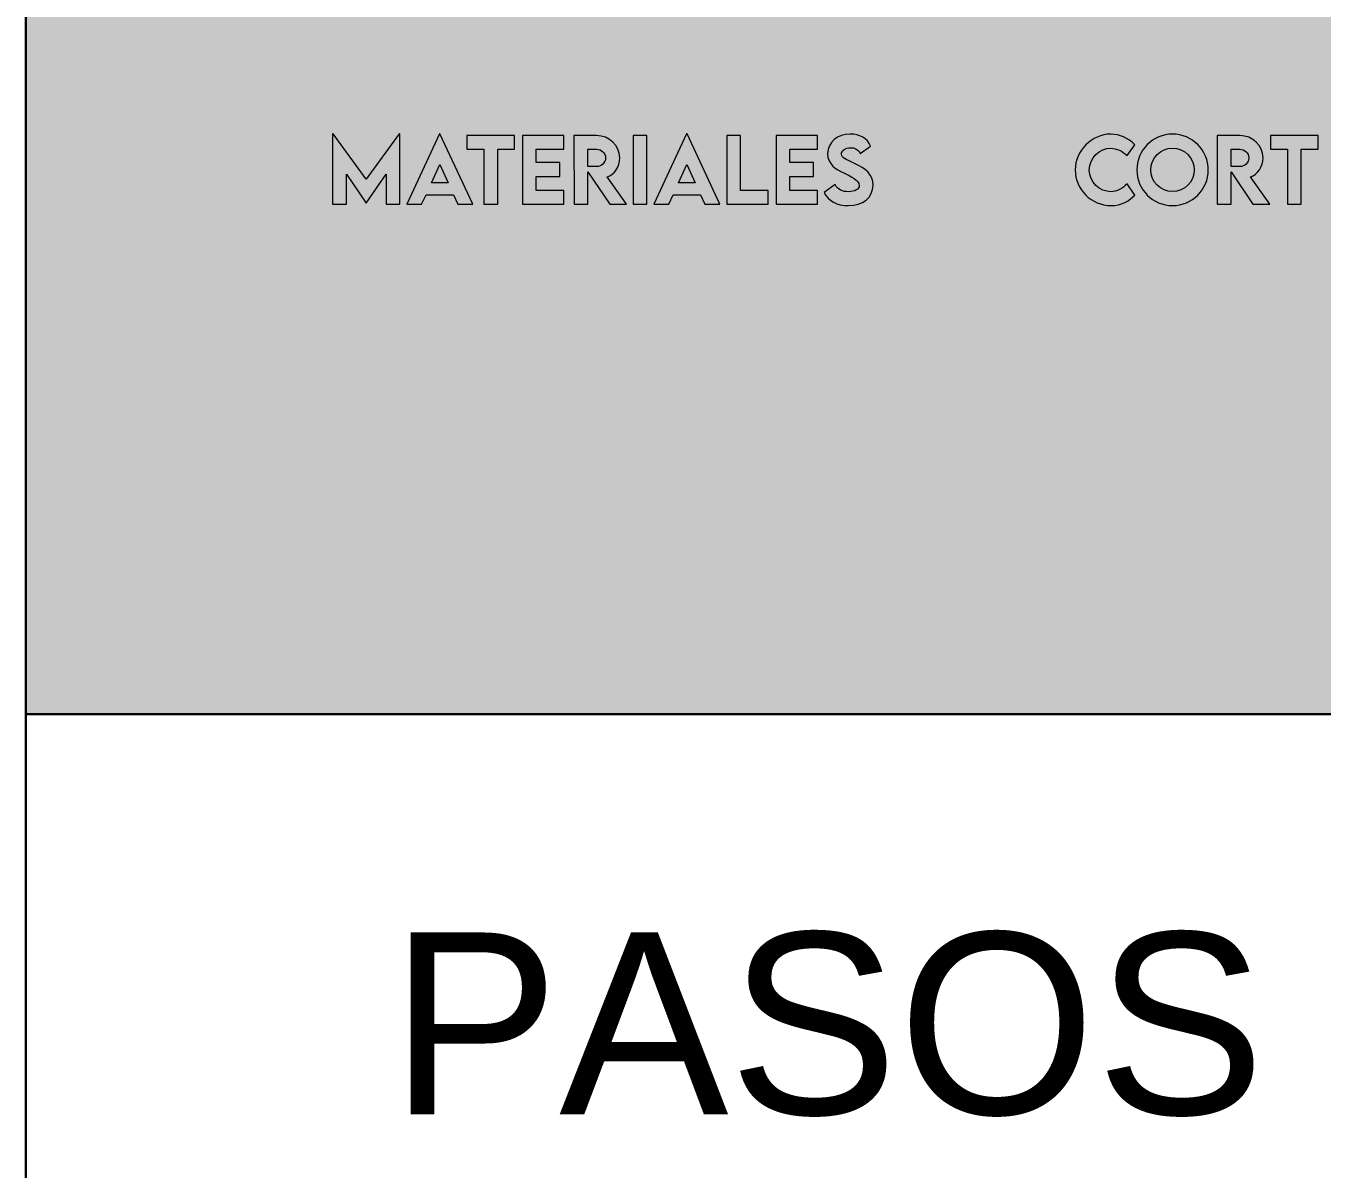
# Model space of a CAD drawing. Header units: metres. Extents: x 2745 to 3085, y 1376 to 1656.
# Drawn here: x 2745.47 to 2781.1, y 1583.46 to 1614.88 of the extents above; entities that cross this region are included whole.
import ezdxf

# ---------------------------------------------------------------- set-up
doc = ezdxf.new("R2010")
doc.units = ezdxf.units.M
doc.layers.add('Esiad Formato - Otros', color=7, linetype='Continuous', lineweight=0)
doc.layers.add('Esiad Formato - Textos', color=134, linetype='Continuous', lineweight=0)
doc.styles.get("Standard").update_dxf_attribs({"font": 'arial.ttf'})

# ---------------------------------------------------------------- blocks, each defined once
blk = doc.blocks.new('Formato')
at = {"layer": 'Esiad Formato - Otros', "true_color": 0xd7d7da}
h = blk.add_hatch(color=254, dxfattribs=at)
h.dxf.hatch_style = 1
h.paths.add_polyline_path([(0, 0), (-120, 0), (-120, 60), (0, 60)])
at = {"layer": 'Esiad Formato - Otros', "true_color": 0x2b737a, "transparency": 33554687}
h = blk.add_hatch(color=147, dxfattribs=at)
h.dxf.hatch_style = 2
edge = h.paths.add_edge_path()
edge.add_spline(control_points=[(-109.721, 15.954), (-109.721, 15.954), (-109.721, 14.018), (-109.721, 14.018), (-109.721, 14.018), (-110.1, 14.018), (-110.1, 14.018), (-110.1, 14.018), (-110.1, 14.841), (-110.1, 14.841), (-110.1, 14.841), (-110.644, 14.05), (-110.644, 14.05), (-110.644, 14.05), (-110.646, 14.05), (-110.646, 14.05), (-110.646, 14.05), (-111.191, 14.841), (-111.191, 14.841), (-111.191, 14.841), (-111.191, 14.018), (-111.191, 14.018), (-111.191, 14.018), (-111.571, 14.018), (-111.571, 14.018), (-111.571, 14.018), (-111.571, 15.954), (-111.571, 15.954), (-111.571, 15.954), (-111.55, 15.954), (-111.55, 15.954), (-111.55, 15.954), (-110.645, 14.706), (-110.645, 14.706), (-110.645, 14.706), (-109.742, 15.954), (-109.742, 15.954), (-109.742, 15.954), (-109.721, 15.954), (-109.721, 15.954)], knot_values=[0, 0, 0, 0, 1, 1, 1, 2, 2, 2, 3, 3, 3, 4, 4, 4, 5, 5, 5, 6, 6, 6, 7, 7, 7, 8, 8, 8, 9, 9, 9, 10, 10, 10, 11, 11, 11, 12, 12, 12, 13, 13, 13, 13], degree=3, periodic=0)
h = blk.add_hatch(color=147, dxfattribs=at)
h.dxf.hatch_style = 2
edge = h.paths.add_edge_path()
edge.add_spline(control_points=[(-108.393, 14.605), (-108.393, 14.605), (-108.623, 15.11), (-108.623, 15.11), (-108.623, 15.11), (-108.853, 14.605), (-108.853, 14.605), (-108.853, 14.605), (-108.393, 14.605), (-108.393, 14.605)], knot_values=[0, 0, 0, 0, 1, 1, 1, 2, 2, 2, 3, 3, 3, 3], degree=3, periodic=0)
edge = h.paths.add_edge_path()
edge.add_spline(control_points=[(-108.245, 14.282), (-108.245, 14.282), (-109.001, 14.282), (-109.001, 14.282), (-109.001, 14.282), (-109.122, 14.018), (-109.122, 14.018), (-109.122, 14.018), (-109.532, 14.018), (-109.532, 14.018), (-109.532, 14.018), (-108.63, 15.954), (-108.63, 15.954), (-108.63, 15.954), (-108.618, 15.954), (-108.618, 15.954), (-108.618, 15.954), (-107.714, 14.018), (-107.714, 14.018), (-107.714, 14.018), (-108.126, 14.018), (-108.126, 14.018), (-108.126, 14.018), (-108.245, 14.282), (-108.245, 14.282)], knot_values=[0, 0, 0, 0, 1, 1, 1, 2, 2, 2, 3, 3, 3, 4, 4, 4, 5, 5, 5, 6, 6, 6, 7, 7, 7, 8, 8, 8, 8], degree=3, periodic=0)
h = blk.add_hatch(color=147, dxfattribs=at)
h.dxf.hatch_style = 2
edge = h.paths.add_edge_path()
edge.add_spline(control_points=[(-106.565, 15.531), (-106.565, 15.531), (-107.029, 15.531), (-107.029, 15.531), (-107.029, 15.531), (-107.029, 14.018), (-107.029, 14.018), (-107.029, 14.018), (-107.41, 14.018), (-107.41, 14.018), (-107.41, 14.018), (-107.41, 15.531), (-107.41, 15.531), (-107.41, 15.531), (-107.875, 15.531), (-107.875, 15.531), (-107.875, 15.531), (-107.875, 15.907), (-107.875, 15.907), (-107.875, 15.907), (-106.565, 15.907), (-106.565, 15.907), (-106.565, 15.907), (-106.565, 15.531), (-106.565, 15.531)], knot_values=[0, 0, 0, 0, 1, 1, 1, 2, 2, 2, 3, 3, 3, 4, 4, 4, 5, 5, 5, 6, 6, 6, 7, 7, 7, 8, 8, 8, 8], degree=3, periodic=0)
h = blk.add_hatch(color=147, dxfattribs=at)
h.dxf.hatch_style = 2
edge = h.paths.add_edge_path()
edge.add_spline(control_points=[(-105.972, 15.533), (-105.972, 15.533), (-105.972, 15.164), (-105.972, 15.164), (-105.972, 15.164), (-105.32, 15.164), (-105.32, 15.164), (-105.32, 15.164), (-105.32, 14.785), (-105.32, 14.785), (-105.32, 14.785), (-105.972, 14.785), (-105.972, 14.785), (-105.972, 14.785), (-105.972, 14.395), (-105.972, 14.395), (-105.972, 14.395), (-105.212, 14.395), (-105.212, 14.395), (-105.212, 14.395), (-105.212, 14.018), (-105.212, 14.018), (-105.212, 14.018), (-106.351, 14.018), (-106.351, 14.018), (-106.351, 14.018), (-106.351, 15.907), (-106.351, 15.907), (-106.351, 15.907), (-105.212, 15.907), (-105.212, 15.907), (-105.212, 15.907), (-105.212, 15.533), (-105.212, 15.533), (-105.212, 15.533), (-105.972, 15.533), (-105.972, 15.533)], knot_values=[0, 0, 0, 0, 1, 1, 1, 2, 2, 2, 3, 3, 3, 4, 4, 4, 5, 5, 5, 6, 6, 6, 7, 7, 7, 8, 8, 8, 9, 9, 9, 10, 10, 10, 11, 11, 11, 12, 12, 12, 12], degree=3, periodic=0)
h = blk.add_hatch(color=147, dxfattribs=at)
h.dxf.hatch_style = 2
edge = h.paths.add_edge_path()
edge.add_spline(control_points=[(-104.554, 15.056), (-104.554, 15.056), (-104.31, 15.055), (-104.31, 15.055), (-104.181, 15.054), (-104.066, 15.158), (-104.066, 15.293), (-104.066, 15.428), (-104.182, 15.531), (-104.31, 15.531), (-104.31, 15.531), (-104.554, 15.531), (-104.554, 15.531), (-104.554, 15.531), (-104.554, 15.056), (-104.554, 15.056)], knot_values=[0, 0, 0, 0, 1, 1, 1, 2, 2, 2, 3, 3, 3, 4, 4, 4, 5, 5, 5, 5], degree=3, periodic=0)
edge = h.paths.add_edge_path()
edge.add_spline(control_points=[(-103.951, 14.018), (-103.951, 14.018), (-104.553, 14.911), (-104.553, 14.911), (-104.553, 14.911), (-104.553, 14.018), (-104.553, 14.018), (-104.553, 14.018), (-104.932, 14.018), (-104.932, 14.018), (-104.932, 14.018), (-104.934, 15.907), (-104.934, 15.907), (-104.934, 15.907), (-104.317, 15.907), (-104.317, 15.907), (-103.964, 15.907), (-103.675, 15.635), (-103.675, 15.295), (-103.675, 15.053), (-103.821, 14.841), (-104.024, 14.769), (-104.024, 14.769), (-103.487, 14.018), (-103.487, 14.018), (-103.487, 14.018), (-103.951, 14.018), (-103.951, 14.018)], knot_values=[0, 0, 0, 0, 1, 1, 1, 2, 2, 2, 3, 3, 3, 4, 4, 4, 5, 5, 5, 6, 6, 6, 7, 7, 7, 8, 8, 8, 9, 9, 9, 9], degree=3, periodic=0)
h = blk.add_hatch(color=147, dxfattribs=at)
h.dxf.hatch_style = 2
edge = h.paths.add_edge_path()
edge.add_spline(control_points=[(-103.307, 15.907), (-103.307, 15.907), (-102.927, 15.907), (-102.927, 15.907), (-102.927, 15.907), (-102.927, 14.018), (-102.927, 14.018), (-102.927, 14.018), (-103.307, 14.018), (-103.307, 14.018), (-103.307, 14.018), (-103.307, 15.907), (-103.307, 15.907)], knot_values=[0, 0, 0, 0, 1, 1, 1, 2, 2, 2, 3, 3, 3, 4, 4, 4, 4], degree=3, periodic=0)
h = blk.add_hatch(color=147, dxfattribs=at)
h.dxf.hatch_style = 2
edge = h.paths.add_edge_path()
edge.add_spline(control_points=[(-101.6, 14.605), (-101.6, 14.605), (-101.829, 15.11), (-101.829, 15.11), (-101.829, 15.11), (-102.06, 14.605), (-102.06, 14.605), (-102.06, 14.605), (-101.6, 14.605), (-101.6, 14.605)], knot_values=[0, 0, 0, 0, 1, 1, 1, 2, 2, 2, 3, 3, 3, 3], degree=3, periodic=0)
edge = h.paths.add_edge_path()
edge.add_spline(control_points=[(-101.452, 14.282), (-101.452, 14.282), (-102.208, 14.282), (-102.208, 14.282), (-102.208, 14.282), (-102.328, 14.018), (-102.328, 14.018), (-102.328, 14.018), (-102.739, 14.018), (-102.739, 14.018), (-102.739, 14.018), (-101.836, 15.954), (-101.836, 15.954), (-101.836, 15.954), (-101.825, 15.954), (-101.825, 15.954), (-101.825, 15.954), (-100.921, 14.018), (-100.921, 14.018), (-100.921, 14.018), (-101.332, 14.018), (-101.332, 14.018), (-101.332, 14.018), (-101.452, 14.282), (-101.452, 14.282)], knot_values=[0, 0, 0, 0, 1, 1, 1, 2, 2, 2, 3, 3, 3, 4, 4, 4, 5, 5, 5, 6, 6, 6, 7, 7, 7, 8, 8, 8, 8], degree=3, periodic=0)
h = blk.add_hatch(color=147, dxfattribs=at)
h.dxf.hatch_style = 2
edge = h.paths.add_edge_path()
edge.add_spline(control_points=[(-99.593, 14.395), (-99.593, 14.395), (-99.593, 14.018), (-99.593, 14.018), (-99.593, 14.018), (-100.732, 14.018), (-100.732, 14.018), (-100.732, 14.018), (-100.732, 15.907), (-100.732, 15.907), (-100.732, 15.907), (-100.353, 15.907), (-100.353, 15.907), (-100.353, 15.907), (-100.353, 14.395), (-100.353, 14.395), (-100.353, 14.395), (-99.593, 14.395), (-99.593, 14.395)], knot_values=[0, 0, 0, 0, 1, 1, 1, 2, 2, 2, 3, 3, 3, 4, 4, 4, 5, 5, 5, 6, 6, 6, 6], degree=3, periodic=0)
h = blk.add_hatch(color=147, dxfattribs=at)
h.dxf.hatch_style = 2
edge = h.paths.add_edge_path()
edge.add_spline(control_points=[(-99, 15.533), (-99, 15.533), (-99, 15.164), (-99, 15.164), (-99, 15.164), (-98.349, 15.164), (-98.349, 15.164), (-98.349, 15.164), (-98.349, 14.785), (-98.349, 14.785), (-98.349, 14.785), (-99, 14.785), (-99, 14.785), (-99, 14.785), (-99, 14.395), (-99, 14.395), (-99, 14.395), (-98.241, 14.395), (-98.241, 14.395), (-98.241, 14.395), (-98.241, 14.018), (-98.241, 14.018), (-98.241, 14.018), (-99.38, 14.018), (-99.38, 14.018), (-99.38, 14.018), (-99.38, 15.907), (-99.38, 15.907), (-99.38, 15.907), (-98.241, 15.907), (-98.241, 15.907), (-98.241, 15.907), (-98.241, 15.533), (-98.241, 15.533), (-98.241, 15.533), (-99, 15.533), (-99, 15.533)], knot_values=[0, 0, 0, 0, 1, 1, 1, 2, 2, 2, 3, 3, 3, 4, 4, 4, 5, 5, 5, 6, 6, 6, 7, 7, 7, 8, 8, 8, 9, 9, 9, 10, 10, 10, 11, 11, 11, 12, 12, 12, 12], degree=3, periodic=0)
h = blk.add_hatch(color=147, dxfattribs=at)
h.dxf.hatch_style = 2
edge = h.paths.add_edge_path()
edge.add_spline(control_points=[(-98.06, 14.344), (-98.06, 14.344), (-97.757, 14.557), (-97.757, 14.557), (-97.674, 14.423), (-97.553, 14.362), (-97.39, 14.362), (-97.212, 14.362), (-97.092, 14.435), (-97.092, 14.536), (-97.092, 14.674), (-97.319, 14.783), (-97.517, 14.882), (-97.729, 14.987), (-97.962, 15.103), (-97.962, 15.404), (-97.962, 15.731), (-97.685, 15.947), (-97.339, 15.947), (-97.081, 15.947), (-96.867, 15.84), (-96.782, 15.612), (-96.782, 15.612), (-97.062, 15.416), (-97.062, 15.416), (-97.118, 15.528), (-97.227, 15.574), (-97.333, 15.574), (-97.475, 15.574), (-97.58, 15.492), (-97.58, 15.395), (-97.58, 15.282), (-97.437, 15.244), (-97.22, 15.142), (-96.907, 14.994), (-96.71, 14.835), (-96.71, 14.544), (-96.71, 14.2), (-96.992, 13.98), (-97.396, 13.98), (-97.705, 13.98), (-97.934, 14.109), (-98.06, 14.344)], knot_values=[0, 0, 0, 0, 1, 1, 1, 2, 2, 2, 3, 3, 3, 4, 4, 4, 5, 5, 5, 6, 6, 6, 7, 7, 7, 8, 8, 8, 9, 9, 9, 10, 10, 10, 11, 11, 11, 12, 12, 12, 13, 13, 13, 14, 14, 14, 14], degree=3, periodic=0)
h = blk.add_hatch(color=147, dxfattribs=at)
h.dxf.hatch_style = 2
edge = h.paths.add_edge_path()
edge.add_spline(control_points=[(-91.155, 14.961), (-91.155, 15.494), (-90.706, 15.946), (-90.174, 15.946), (-89.928, 15.942), (-89.71, 15.845), (-89.512, 15.654), (-89.512, 15.654), (-89.731, 15.355), (-89.731, 15.355), (-89.86, 15.482), (-90.014, 15.559), (-90.177, 15.559), (-90.481, 15.559), (-90.77, 15.289), (-90.77, 14.959), (-90.77, 14.623), (-90.47, 14.362), (-90.178, 14.362), (-90.005, 14.362), (-89.855, 14.455), (-89.73, 14.578), (-89.73, 14.578), (-89.512, 14.271), (-89.512, 14.271), (-89.678, 14.106), (-89.881, 13.982), (-90.167, 13.982), (-90.712, 13.982), (-91.155, 14.43), (-91.155, 14.961)], knot_values=[0, 0, 0, 0, 1, 1, 1, 2, 2, 2, 3, 3, 3, 4, 4, 4, 5, 5, 5, 6, 6, 6, 7, 7, 7, 8, 8, 8, 9, 9, 9, 10, 10, 10, 10], degree=3, periodic=0)
h = blk.add_hatch(color=147, dxfattribs=at)
h.dxf.hatch_style = 2
edge = h.paths.add_edge_path()
edge.add_spline(control_points=[(-87.88, 14.962), (-87.88, 15.293), (-88.15, 15.562), (-88.48, 15.562), (-88.81, 15.562), (-89.078, 15.293), (-89.078, 14.962), (-89.078, 14.634), (-88.81, 14.366), (-88.48, 14.366), (-88.15, 14.366), (-87.88, 14.634), (-87.88, 14.962)], knot_values=[0, 0, 0, 0, 1, 1, 1, 2, 2, 2, 3, 3, 3, 4, 4, 4, 4], degree=3, periodic=0)
edge = h.paths.add_edge_path()
edge.add_spline(control_points=[(-89.461, 14.96), (-89.461, 15.503), (-89.019, 15.946), (-88.479, 15.946), (-87.939, 15.946), (-87.496, 15.503), (-87.496, 14.96), (-87.496, 14.422), (-87.939, 13.982), (-88.48, 13.982), (-89.019, 13.982), (-89.461, 14.422), (-89.461, 14.96)], knot_values=[0, 0, 0, 0, 1, 1, 1, 2, 2, 2, 3, 3, 3, 4, 4, 4, 4], degree=3, periodic=0)
h = blk.add_hatch(color=147, dxfattribs=at)
h.dxf.hatch_style = 2
edge = h.paths.add_edge_path()
edge.add_spline(control_points=[(-86.87, 15.056), (-86.87, 15.056), (-86.626, 15.055), (-86.626, 15.055), (-86.497, 15.054), (-86.383, 15.158), (-86.383, 15.293), (-86.383, 15.428), (-86.499, 15.531), (-86.626, 15.531), (-86.626, 15.531), (-86.87, 15.531), (-86.87, 15.531), (-86.87, 15.531), (-86.87, 15.056), (-86.87, 15.056)], knot_values=[0, 0, 0, 0, 1, 1, 1, 2, 2, 2, 3, 3, 3, 4, 4, 4, 5, 5, 5, 5], degree=3, periodic=0)
edge = h.paths.add_edge_path()
edge.add_spline(control_points=[(-86.268, 14.018), (-86.268, 14.018), (-86.869, 14.911), (-86.869, 14.911), (-86.869, 14.911), (-86.869, 14.018), (-86.869, 14.018), (-86.869, 14.018), (-87.249, 14.018), (-87.249, 14.018), (-87.249, 14.018), (-87.25, 15.907), (-87.25, 15.907), (-87.25, 15.907), (-86.633, 15.907), (-86.633, 15.907), (-86.281, 15.907), (-85.991, 15.635), (-85.991, 15.295), (-85.991, 15.053), (-86.138, 14.841), (-86.34, 14.769), (-86.34, 14.769), (-85.804, 14.018), (-85.804, 14.018), (-85.804, 14.018), (-86.268, 14.018), (-86.268, 14.018)], knot_values=[0, 0, 0, 0, 1, 1, 1, 2, 2, 2, 3, 3, 3, 4, 4, 4, 5, 5, 5, 6, 6, 6, 7, 7, 7, 8, 8, 8, 9, 9, 9, 9], degree=3, periodic=0)
h = blk.add_hatch(color=147, dxfattribs=at)
h.dxf.hatch_style = 2
edge = h.paths.add_edge_path()
edge.add_spline(control_points=[(-84.475, 15.531), (-84.475, 15.531), (-84.939, 15.531), (-84.939, 15.531), (-84.939, 15.531), (-84.939, 14.018), (-84.939, 14.018), (-84.939, 14.018), (-85.32, 14.018), (-85.32, 14.018), (-85.32, 14.018), (-85.32, 15.531), (-85.32, 15.531), (-85.32, 15.531), (-85.785, 15.531), (-85.785, 15.531), (-85.785, 15.531), (-85.785, 15.907), (-85.785, 15.907), (-85.785, 15.907), (-84.475, 15.907), (-84.475, 15.907), (-84.475, 15.907), (-84.475, 15.531), (-84.475, 15.531)], knot_values=[0, 0, 0, 0, 1, 1, 1, 2, 2, 2, 3, 3, 3, 4, 4, 4, 5, 5, 5, 6, 6, 6, 7, 7, 7, 8, 8, 8, 8], degree=3, periodic=0)
at = {"layer": 'Esiad Formato - Otros', "color": 7, "true_color": 0xf2f2f3}
blk.add_lwpolyline([(0, 0), (-120, 0), (-120, 60), (0, 60)], close=True, dxfattribs=at)
at = {"layer": 'Esiad Formato - Otros', "color": 147, "true_color": 0x2b737a, "transparency": 33554687}
for points, knots in [([(-109.721, 15.954), (-109.721, 15.954), (-109.721, 14.018), (-109.721, 14.018), (-109.721, 14.018), (-110.1, 14.018), (-110.1, 14.018), (-110.1, 14.018), (-110.1, 14.841), (-110.1, 14.841), (-110.1, 14.841), (-110.644, 14.05), (-110.644, 14.05), (-110.644, 14.05), (-110.646, 14.05), (-110.646, 14.05), (-110.646, 14.05), (-111.191, 14.841), (-111.191, 14.841), (-111.191, 14.841), (-111.191, 14.018), (-111.191, 14.018), (-111.191, 14.018), (-111.571, 14.018), (-111.571, 14.018), (-111.571, 14.018), (-111.571, 15.954), (-111.571, 15.954), (-111.571, 15.954), (-111.55, 15.954), (-111.55, 15.954), (-111.55, 15.954), (-110.645, 14.706), (-110.645, 14.706), (-110.645, 14.706), (-109.742, 15.954), (-109.742, 15.954), (-109.742, 15.954), (-109.721, 15.954), (-109.721, 15.954)], [0, 0, 0, 0, 1, 1, 1, 2, 2, 2, 3, 3, 3, 4, 4, 4, 5, 5, 5, 6, 6, 6, 7, 7, 7, 8, 8, 8, 9, 9, 9, 10, 10, 10, 11, 11, 11, 12, 12, 12, 13, 13, 13, 13]), ([(-108.245, 14.282), (-108.245, 14.282), (-109.001, 14.282), (-109.001, 14.282), (-109.001, 14.282), (-109.122, 14.018), (-109.122, 14.018), (-109.122, 14.018), (-109.532, 14.018), (-109.532, 14.018), (-109.532, 14.018), (-108.63, 15.954), (-108.63, 15.954), (-108.63, 15.954), (-108.618, 15.954), (-108.618, 15.954), (-108.618, 15.954), (-107.714, 14.018), (-107.714, 14.018), (-107.714, 14.018), (-108.126, 14.018), (-108.126, 14.018), (-108.126, 14.018), (-108.245, 14.282), (-108.245, 14.282)], [0, 0, 0, 0, 1, 1, 1, 2, 2, 2, 3, 3, 3, 4, 4, 4, 5, 5, 5, 6, 6, 6, 7, 7, 7, 8, 8, 8, 8]), ([(-106.565, 15.531), (-106.565, 15.531), (-107.029, 15.531), (-107.029, 15.531), (-107.029, 15.531), (-107.029, 14.018), (-107.029, 14.018), (-107.029, 14.018), (-107.41, 14.018), (-107.41, 14.018), (-107.41, 14.018), (-107.41, 15.531), (-107.41, 15.531), (-107.41, 15.531), (-107.875, 15.531), (-107.875, 15.531), (-107.875, 15.531), (-107.875, 15.907), (-107.875, 15.907), (-107.875, 15.907), (-106.565, 15.907), (-106.565, 15.907), (-106.565, 15.907), (-106.565, 15.531), (-106.565, 15.531)], [0, 0, 0, 0, 1, 1, 1, 2, 2, 2, 3, 3, 3, 4, 4, 4, 5, 5, 5, 6, 6, 6, 7, 7, 7, 8, 8, 8, 8]), ([(-105.972, 15.533), (-105.972, 15.533), (-105.972, 15.164), (-105.972, 15.164), (-105.972, 15.164), (-105.32, 15.164), (-105.32, 15.164), (-105.32, 15.164), (-105.32, 14.785), (-105.32, 14.785), (-105.32, 14.785), (-105.972, 14.785), (-105.972, 14.785), (-105.972, 14.785), (-105.972, 14.395), (-105.972, 14.395), (-105.972, 14.395), (-105.212, 14.395), (-105.212, 14.395), (-105.212, 14.395), (-105.212, 14.018), (-105.212, 14.018), (-105.212, 14.018), (-106.351, 14.018), (-106.351, 14.018), (-106.351, 14.018), (-106.351, 15.907), (-106.351, 15.907), (-106.351, 15.907), (-105.212, 15.907), (-105.212, 15.907), (-105.212, 15.907), (-105.212, 15.533), (-105.212, 15.533), (-105.212, 15.533), (-105.972, 15.533), (-105.972, 15.533)], [0, 0, 0, 0, 1, 1, 1, 2, 2, 2, 3, 3, 3, 4, 4, 4, 5, 5, 5, 6, 6, 6, 7, 7, 7, 8, 8, 8, 9, 9, 9, 10, 10, 10, 11, 11, 11, 12, 12, 12, 12]), ([(-103.951, 14.018), (-103.951, 14.018), (-104.553, 14.911), (-104.553, 14.911), (-104.553, 14.911), (-104.553, 14.018), (-104.553, 14.018), (-104.553, 14.018), (-104.932, 14.018), (-104.932, 14.018), (-104.932, 14.018), (-104.934, 15.907), (-104.934, 15.907), (-104.934, 15.907), (-104.317, 15.907), (-104.317, 15.907), (-103.964, 15.907), (-103.675, 15.635), (-103.675, 15.295), (-103.675, 15.053), (-103.821, 14.841), (-104.024, 14.769), (-104.024, 14.769), (-103.487, 14.018), (-103.487, 14.018), (-103.487, 14.018), (-103.951, 14.018), (-103.951, 14.018)], [0, 0, 0, 0, 1, 1, 1, 2, 2, 2, 3, 3, 3, 4, 4, 4, 5, 5, 5, 6, 6, 6, 7, 7, 7, 8, 8, 8, 9, 9, 9, 9]), ([(-103.307, 15.907), (-103.307, 15.907), (-102.927, 15.907), (-102.927, 15.907), (-102.927, 15.907), (-102.927, 14.018), (-102.927, 14.018), (-102.927, 14.018), (-103.307, 14.018), (-103.307, 14.018), (-103.307, 14.018), (-103.307, 15.907), (-103.307, 15.907)], [0, 0, 0, 0, 1, 1, 1, 2, 2, 2, 3, 3, 3, 4, 4, 4, 4]), ([(-101.452, 14.282), (-101.452, 14.282), (-102.208, 14.282), (-102.208, 14.282), (-102.208, 14.282), (-102.328, 14.018), (-102.328, 14.018), (-102.328, 14.018), (-102.739, 14.018), (-102.739, 14.018), (-102.739, 14.018), (-101.836, 15.954), (-101.836, 15.954), (-101.836, 15.954), (-101.825, 15.954), (-101.825, 15.954), (-101.825, 15.954), (-100.921, 14.018), (-100.921, 14.018), (-100.921, 14.018), (-101.332, 14.018), (-101.332, 14.018), (-101.332, 14.018), (-101.452, 14.282), (-101.452, 14.282)], [0, 0, 0, 0, 1, 1, 1, 2, 2, 2, 3, 3, 3, 4, 4, 4, 5, 5, 5, 6, 6, 6, 7, 7, 7, 8, 8, 8, 8]), ([(-99.593, 14.395), (-99.593, 14.395), (-99.593, 14.018), (-99.593, 14.018), (-99.593, 14.018), (-100.732, 14.018), (-100.732, 14.018), (-100.732, 14.018), (-100.732, 15.907), (-100.732, 15.907), (-100.732, 15.907), (-100.353, 15.907), (-100.353, 15.907), (-100.353, 15.907), (-100.353, 14.395), (-100.353, 14.395), (-100.353, 14.395), (-99.593, 14.395), (-99.593, 14.395)], [0, 0, 0, 0, 1, 1, 1, 2, 2, 2, 3, 3, 3, 4, 4, 4, 5, 5, 5, 6, 6, 6, 6]), ([(-99, 15.533), (-99, 15.533), (-99, 15.164), (-99, 15.164), (-99, 15.164), (-98.349, 15.164), (-98.349, 15.164), (-98.349, 15.164), (-98.349, 14.785), (-98.349, 14.785), (-98.349, 14.785), (-99, 14.785), (-99, 14.785), (-99, 14.785), (-99, 14.395), (-99, 14.395), (-99, 14.395), (-98.241, 14.395), (-98.241, 14.395), (-98.241, 14.395), (-98.241, 14.018), (-98.241, 14.018), (-98.241, 14.018), (-99.38, 14.018), (-99.38, 14.018), (-99.38, 14.018), (-99.38, 15.907), (-99.38, 15.907), (-99.38, 15.907), (-98.241, 15.907), (-98.241, 15.907), (-98.241, 15.907), (-98.241, 15.533), (-98.241, 15.533), (-98.241, 15.533), (-99, 15.533), (-99, 15.533)], [0, 0, 0, 0, 1, 1, 1, 2, 2, 2, 3, 3, 3, 4, 4, 4, 5, 5, 5, 6, 6, 6, 7, 7, 7, 8, 8, 8, 9, 9, 9, 10, 10, 10, 11, 11, 11, 12, 12, 12, 12]), ([(-98.06, 14.344), (-98.06, 14.344), (-97.757, 14.557), (-97.757, 14.557), (-97.674, 14.423), (-97.553, 14.362), (-97.39, 14.362), (-97.212, 14.362), (-97.092, 14.435), (-97.092, 14.536), (-97.092, 14.674), (-97.319, 14.783), (-97.517, 14.882), (-97.729, 14.987), (-97.962, 15.103), (-97.962, 15.404), (-97.962, 15.731), (-97.685, 15.947), (-97.339, 15.947), (-97.081, 15.947), (-96.867, 15.84), (-96.782, 15.612), (-96.782, 15.612), (-97.062, 15.416), (-97.062, 15.416), (-97.118, 15.528), (-97.227, 15.574), (-97.333, 15.574), (-97.475, 15.574), (-97.58, 15.492), (-97.58, 15.395), (-97.58, 15.282), (-97.437, 15.244), (-97.22, 15.142), (-96.907, 14.994), (-96.71, 14.835), (-96.71, 14.544), (-96.71, 14.2), (-96.992, 13.98), (-97.396, 13.98), (-97.705, 13.98), (-97.934, 14.109), (-98.06, 14.344)], [0, 0, 0, 0, 1, 1, 1, 2, 2, 2, 3, 3, 3, 4, 4, 4, 5, 5, 5, 6, 6, 6, 7, 7, 7, 8, 8, 8, 9, 9, 9, 10, 10, 10, 11, 11, 11, 12, 12, 12, 13, 13, 13, 14, 14, 14, 14]), ([(-91.155, 14.961), (-91.155, 15.494), (-90.706, 15.946), (-90.174, 15.946), (-89.928, 15.942), (-89.71, 15.845), (-89.512, 15.654), (-89.512, 15.654), (-89.731, 15.355), (-89.731, 15.355), (-89.86, 15.482), (-90.014, 15.559), (-90.177, 15.559), (-90.481, 15.559), (-90.77, 15.289), (-90.77, 14.959), (-90.77, 14.623), (-90.47, 14.362), (-90.178, 14.362), (-90.005, 14.362), (-89.855, 14.455), (-89.73, 14.578), (-89.73, 14.578), (-89.512, 14.271), (-89.512, 14.271), (-89.678, 14.106), (-89.881, 13.982), (-90.167, 13.982), (-90.712, 13.982), (-91.155, 14.43), (-91.155, 14.961)], [0, 0, 0, 0, 1, 1, 1, 2, 2, 2, 3, 3, 3, 4, 4, 4, 5, 5, 5, 6, 6, 6, 7, 7, 7, 8, 8, 8, 9, 9, 9, 10, 10, 10, 10]), ([(-89.461, 14.96), (-89.461, 15.503), (-89.019, 15.946), (-88.479, 15.946), (-87.939, 15.946), (-87.496, 15.503), (-87.496, 14.96), (-87.496, 14.422), (-87.939, 13.982), (-88.48, 13.982), (-89.019, 13.982), (-89.461, 14.422), (-89.461, 14.96)], [0, 0, 0, 0, 1, 1, 1, 2, 2, 2, 3, 3, 3, 4, 4, 4, 4]), ([(-86.268, 14.018), (-86.268, 14.018), (-86.869, 14.911), (-86.869, 14.911), (-86.869, 14.911), (-86.869, 14.018), (-86.869, 14.018), (-86.869, 14.018), (-87.249, 14.018), (-87.249, 14.018), (-87.249, 14.018), (-87.25, 15.907), (-87.25, 15.907), (-87.25, 15.907), (-86.633, 15.907), (-86.633, 15.907), (-86.281, 15.907), (-85.991, 15.635), (-85.991, 15.295), (-85.991, 15.053), (-86.138, 14.841), (-86.34, 14.769), (-86.34, 14.769), (-85.804, 14.018), (-85.804, 14.018), (-85.804, 14.018), (-86.268, 14.018), (-86.268, 14.018)], [0, 0, 0, 0, 1, 1, 1, 2, 2, 2, 3, 3, 3, 4, 4, 4, 5, 5, 5, 6, 6, 6, 7, 7, 7, 8, 8, 8, 9, 9, 9, 9]), ([(-84.475, 15.531), (-84.475, 15.531), (-84.939, 15.531), (-84.939, 15.531), (-84.939, 15.531), (-84.939, 14.018), (-84.939, 14.018), (-84.939, 14.018), (-85.32, 14.018), (-85.32, 14.018), (-85.32, 14.018), (-85.32, 15.531), (-85.32, 15.531), (-85.32, 15.531), (-85.785, 15.531), (-85.785, 15.531), (-85.785, 15.531), (-85.785, 15.907), (-85.785, 15.907), (-85.785, 15.907), (-84.475, 15.907), (-84.475, 15.907), (-84.475, 15.907), (-84.475, 15.531), (-84.475, 15.531)], [0, 0, 0, 0, 1, 1, 1, 2, 2, 2, 3, 3, 3, 4, 4, 4, 5, 5, 5, 6, 6, 6, 7, 7, 7, 8, 8, 8, 8]), ([(-104.554, 15.056), (-104.554, 15.056), (-104.31, 15.055), (-104.31, 15.055), (-104.181, 15.054), (-104.066, 15.158), (-104.066, 15.293), (-104.066, 15.428), (-104.182, 15.531), (-104.31, 15.531), (-104.31, 15.531), (-104.554, 15.531), (-104.554, 15.531), (-104.554, 15.531), (-104.554, 15.056), (-104.554, 15.056)], [0, 0, 0, 0, 1, 1, 1, 2, 2, 2, 3, 3, 3, 4, 4, 4, 5, 5, 5, 5]), ([(-87.88, 14.962), (-87.88, 15.293), (-88.15, 15.562), (-88.48, 15.562), (-88.81, 15.562), (-89.078, 15.293), (-89.078, 14.962), (-89.078, 14.634), (-88.81, 14.366), (-88.48, 14.366), (-88.15, 14.366), (-87.88, 14.634), (-87.88, 14.962)], [0, 0, 0, 0, 1, 1, 1, 2, 2, 2, 3, 3, 3, 4, 4, 4, 4]), ([(-86.87, 15.056), (-86.87, 15.056), (-86.626, 15.055), (-86.626, 15.055), (-86.497, 15.054), (-86.383, 15.158), (-86.383, 15.293), (-86.383, 15.428), (-86.499, 15.531), (-86.626, 15.531), (-86.626, 15.531), (-86.87, 15.531), (-86.87, 15.531), (-86.87, 15.531), (-86.87, 15.056), (-86.87, 15.056)], [0, 0, 0, 0, 1, 1, 1, 2, 2, 2, 3, 3, 3, 4, 4, 4, 5, 5, 5, 5]), ([(-108.393, 14.605), (-108.393, 14.605), (-108.623, 15.11), (-108.623, 15.11), (-108.623, 15.11), (-108.853, 14.605), (-108.853, 14.605), (-108.853, 14.605), (-108.393, 14.605), (-108.393, 14.605)], [0, 0, 0, 0, 1, 1, 1, 2, 2, 2, 3, 3, 3, 3]), ([(-101.6, 14.605), (-101.6, 14.605), (-101.829, 15.11), (-101.829, 15.11), (-101.829, 15.11), (-102.06, 14.605), (-102.06, 14.605), (-102.06, 14.605), (-101.6, 14.605), (-101.6, 14.605)], [0, 0, 0, 0, 1, 1, 1, 2, 2, 2, 3, 3, 3, 3])]:
    blk.add_open_spline(points, degree=3, knots=knots, dxfattribs=at)
blk = doc.blocks.new('Formato - Indicaciones')
at = {"layer": 'Esiad Formato - Otros', "color": 147, "lineweight": 30, "true_color": 0x2b737a}
blk.add_lwpolyline([(120, 280), (120, 0), (0, 0), (0, 280)], close=True, dxfattribs=at)
blk.add_lwpolyline([(0, 220), (120, 220)], dxfattribs=at)
blk.add_blockref('Formato', (120, 220))
at = {"layer": 'Esiad Formato - Textos', "color": 7, "true_color": 0xf2f2f3, "insert": (10, 214), "char_height": 5, "attachment_point": 1}
blk.add_mtext_dynamic_manual_height_columns('PASOS A SEGUIR', width=120.72395, gutter_width=6.25, heights=[2.373], dxfattribs=at)

msp = doc.modelspace()

# ---------------------------------------------------------------- block references
msp.add_blockref('Formato - Indicaciones', (2745.467, 1375.959))

doc.saveas('drawing.dxf')
